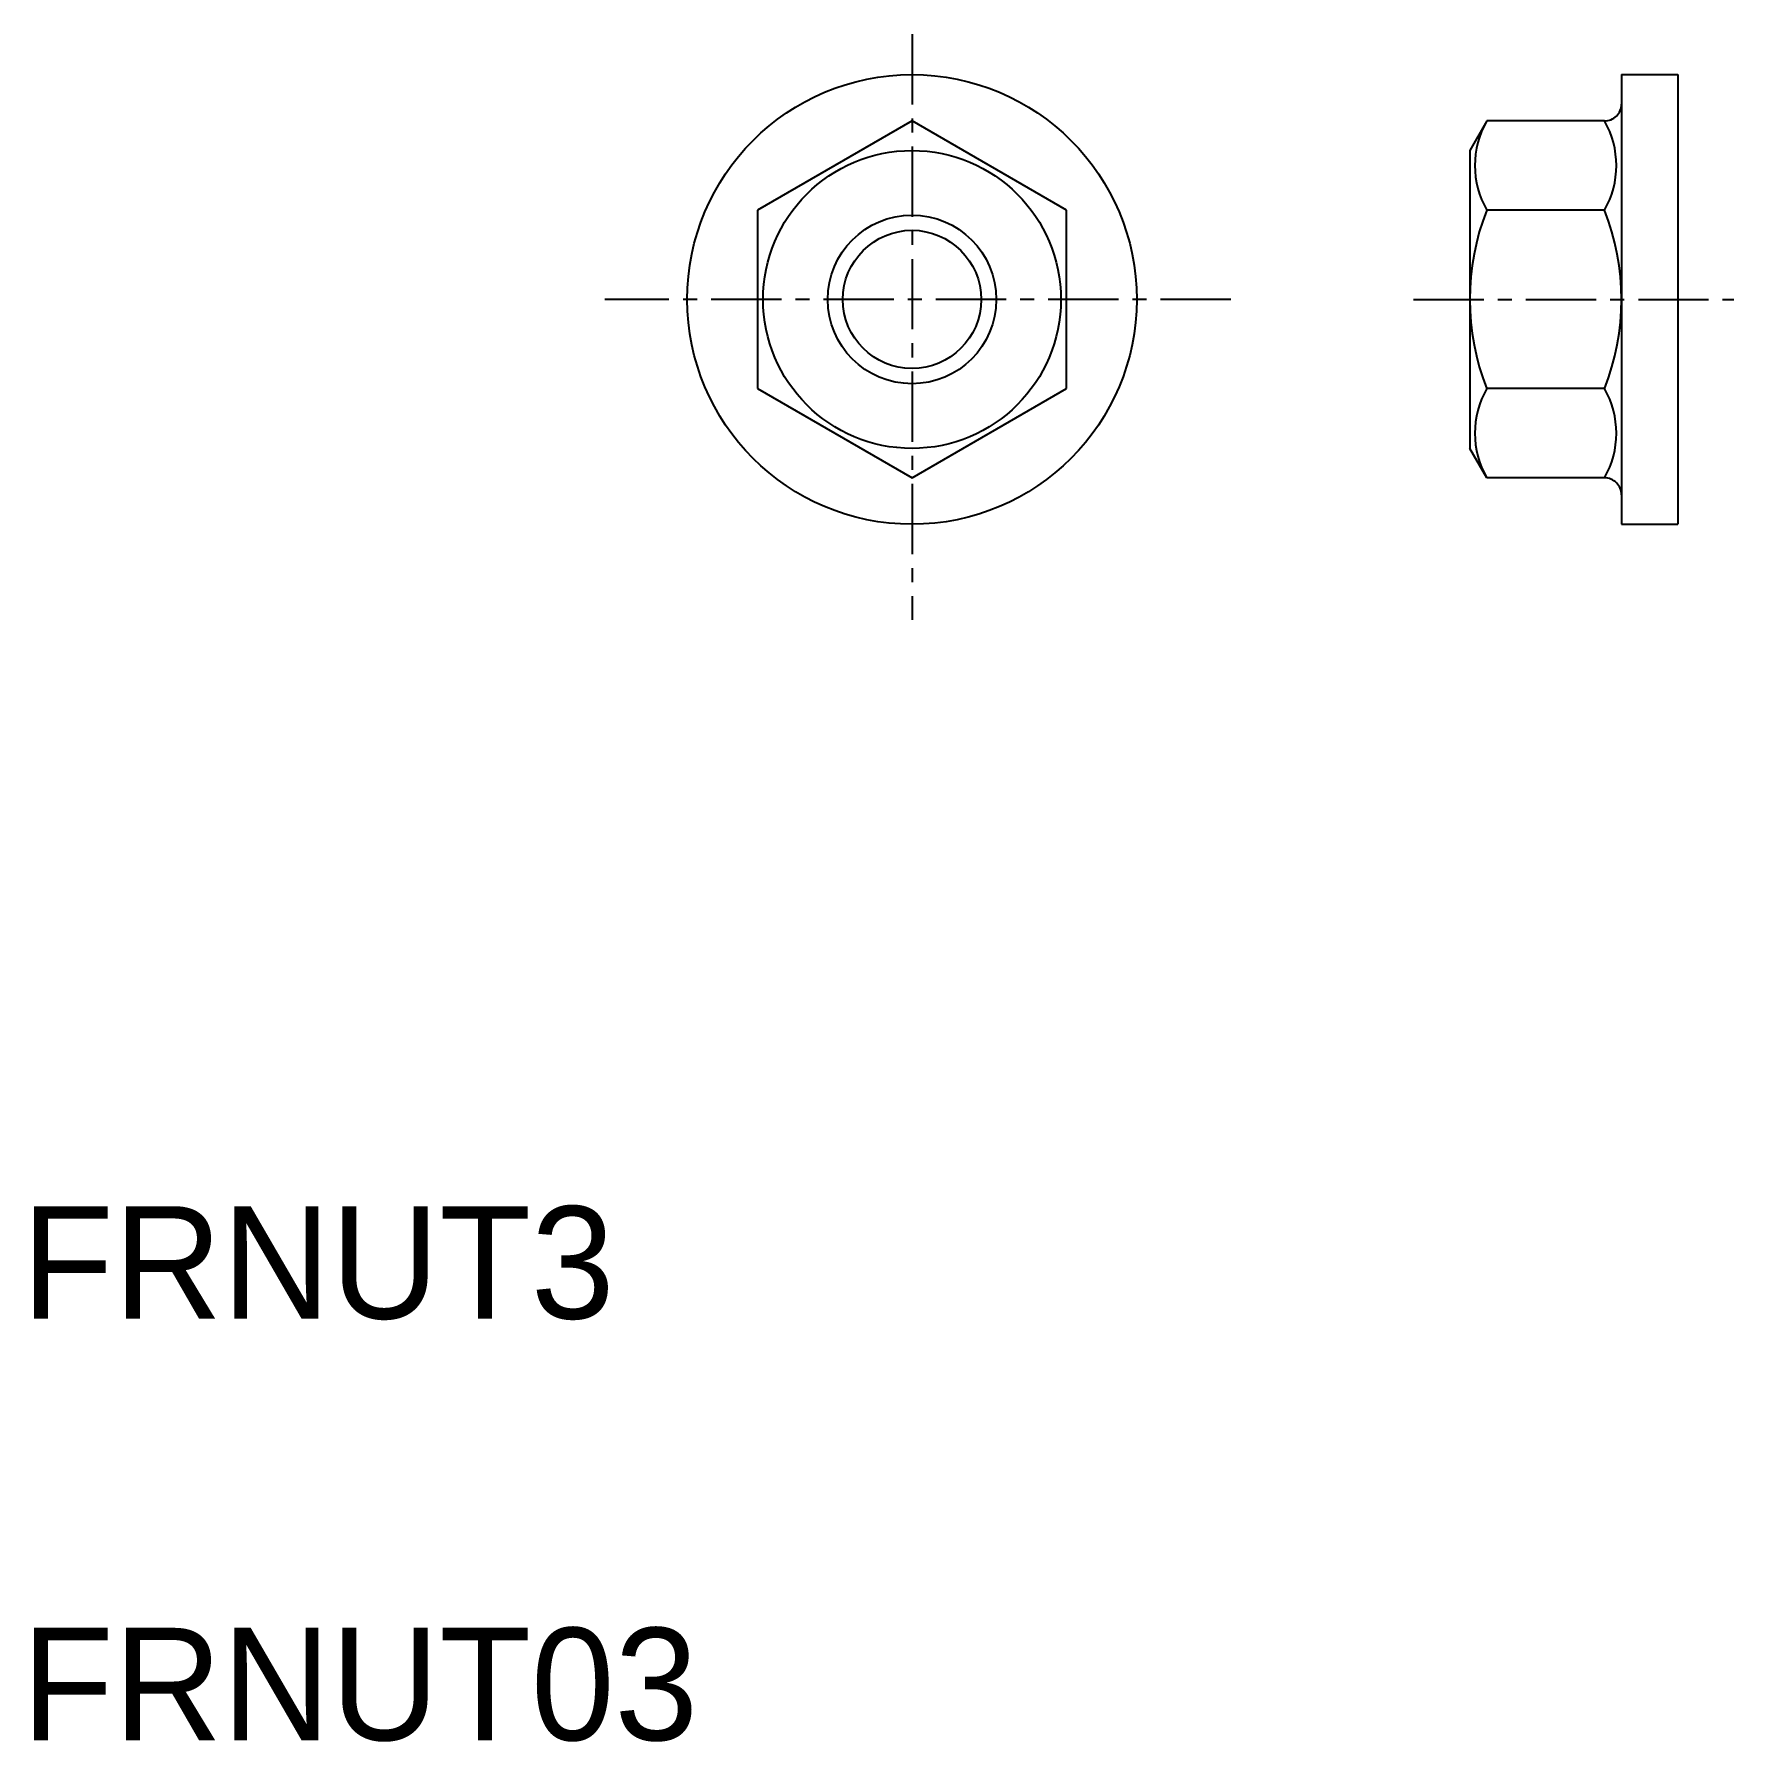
# Model space of a CAD drawing. Extents: x 86.8 to 117.1, y 52.1 to 82.5.
import ezdxf

# ---------------------------------------------------------------- set-up
doc = ezdxf.new("R2010")
doc.units = 0
doc.linetypes.add('CENTER', pattern=[2, 1.25, -0.25, 0.25, -0.25])
doc.layers.get('0').update_dxf_attribs({"linetype": 'CONTINUOUS'})
doc.layers.add('CENTER', color=1, linetype='CENTER')

msp = doc.modelspace()

# ---------------------------------------------------------------- linework, layer by layer
at = {"color": 7, "linetype": 'CONTINUOUS'}
for p, q in [((115.091, 81.749), (115.091, 73.749)), ((115.091, 81.749), (116.091, 81.749)), ((116.091, 81.749), (116.091, 73.749)), ((102.464, 80.925), (99.714, 79.337)), ((105.214, 79.337), (102.464, 80.925)), ((112.694, 80.925), (112.391, 80.399)), ((114.787, 80.925), (112.694, 80.925)), ((112.391, 80.399), (112.391, 75.099)), ((99.714, 79.337), (99.714, 76.162)), ((105.214, 76.162), (105.214, 79.337)), ((114.787, 79.337), (112.694, 79.337)), ((112.49, 77.749), (112.49, 77.749)), ((114.582, 77.749), (114.582, 77.749)), ((99.714, 76.162), (102.464, 74.574)), ((102.464, 74.574), (105.214, 76.162)), ((114.787, 76.162), (112.694, 76.162)), ((112.694, 74.574), (112.391, 75.099)), ((114.787, 74.574), (112.694, 74.574)), ((115.091, 73.749), (116.091, 73.749))]:
    msp.add_line(p, q, dxfattribs=at)
for radius in [4, 2.65, 1.23]:
    msp.add_circle((102.464, 77.749), radius, dxfattribs=at)
at = {"color": 3, "linetype": 'CONTINUOUS'}
msp.add_circle((102.464, 77.749), 1.5, dxfattribs=at)
at = {"color": 7, "linetype": 'CONTINUOUS'}
for centre, radius, start, end in [((114.791, 81.225), 0.3, 269.3573, 0), ((114.069, 80.131), 1.588, 150, 210), ((113.412, 80.131), 1.588, 330, 30.0008), ((116.697, 77.749), 4.307, 158.3665, 201.6335), ((110.784, 77.749), 4.307, 338.3665, 21.6335), ((114.069, 75.368), 1.588, 150, 210), ((113.412, 75.368), 1.588, 330, 30), ((114.791, 74.274), 0.3, 0, 90.6427)]:
    msp.add_arc(centre, radius, start, end, dxfattribs=at)
at = {"layer": 'CENTER', "color": 1, "linetype": 'CENTER'}
for p, q in [((102.464, 82.468), (102.464, 72.048)), ((108.139, 77.749), (96.996, 77.749)), ((111.391, 77.749), (117.091, 77.749))]:
    msp.add_line(p, q, dxfattribs=at)

# ---------------------------------------------------------------- texts
at = {"color": 7, "linetype": 'CONTINUOUS'}
for s, p in [('FRNUT3', (86.621, 59.617)), ('FRNUT03', (86.621, 52.117))]:
    msp.add_text(s, height=2, dxfattribs=at).set_placement(p)

doc.saveas('drawing.dxf')
